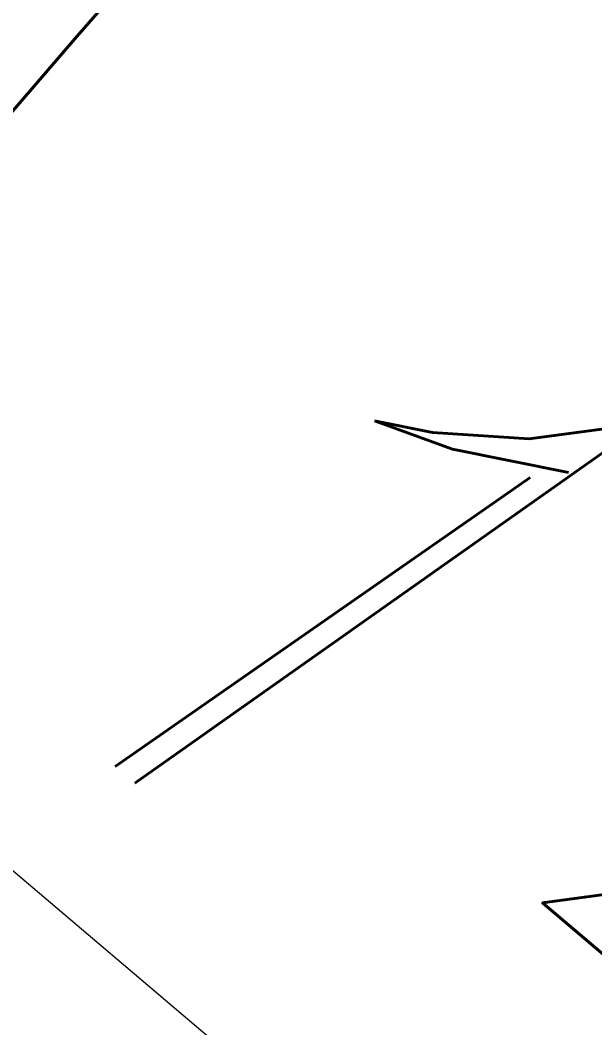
# Model space of a CAD drawing. Extents: x 2081963 to 2085386, y 738291 to 742228.
# Drawn here: x 2082620.5 to 2082625.26, y 741013.88 to 741022.23 of the extents above; entities that cross this region are included whole.
import ezdxf
from ezdxf.enums import TextEntityAlignment as Align

# ---------------------------------------------------------------- set-up
doc = ezdxf.new("R2010")
doc.units = 0
doc.header["$MEASUREMENT"] = 0
for name, color, linetype, lineweight in [('Prop Conc 2ft 6in Curb and Gutter', 1, 'Continuous', 30), ('Prop Dimension', 7, 'Continuous', 13), ('Prop EOT', 3, 'Continuous', 40), ('Prop Horizontal Alignment', 2, 'Continuous', 70), ('Prop Lane Lines', 9, 'Continuous', 13), ('Prop Terminator CELL', 7, 'Continuous', 0)]:
    doc.layers.add(name, color=color, linetype=linetype, lineweight=lineweight)
doc.layers.add('Prop Conc 4in Sidewalk', color=51, linetype='Continuous', lineweight=13, true_color=0xffff91)
doc.styles.add('Style-ITALICS', font='ITALICS.shx')

# ---------------------------------------------------------------- blocks, each defined once
blk = doc.blocks.new('*U86')
at = {"layer": 'Prop Dimension'}
blk.add_line((-7.295619, 1.996972), (3.965232, -6.321275), dxfattribs=at)
at = {"layer": 'Prop Dimension', "style": 'Style-ITALICS'}
blk.add_text("14'", height=5, rotation=323.547188, dxfattribs=at).set_placement((1.459038, 0.135906), align=Align.MIDDLE_CENTER)

msp = doc.modelspace()

# ---------------------------------------------------------------- linework, layer by layer
at = {"layer": 'Prop Conc 2ft 6in Curb and Gutter', "extrusion": (0, 0, -1)}
for radius, start in [(522.5, 40.107286), (522, 40.108809)]:
    msp.add_arc((-2083013.7926, 740681.3716), radius, start, 47.787571, dxfattribs=at)
at = {"layer": 'Prop Conc 4in Sidewalk', "color": 7, "linetype": 'Continuous', "extrusion": (0, 0, -1)}
for radius, start in [(531.5, 39.814429), (526.5, 39.826787)]:
    msp.add_arc((-2083013.7926, 740681.3716), radius, start, 47.787571, dxfattribs=at)
at = {"layer": 'Prop EOT', "extrusion": (0, 0, -1)}
for radius, start in [(520, 19.083887), (460, 26.744392)]:
    msp.add_arc((-2083013.7926, 740681.3716), radius, start, 47.787571, dxfattribs=at)
at = {"layer": 'Prop Horizontal Alignment', "extrusion": (0, 0, -1)}
msp.add_arc((-2083013.7926, 740681.3716), 490, 14.140329, 47.787571, dxfattribs=at)
at = {"layer": 'Prop Lane Lines', "extrusion": (0, 0, -1)}
for radius, start in [(520, 19.083887), (506, 23.639913), (494, 23.639913), (474, 33.968982), (460, 26.744392)]:
    msp.add_arc((-2083013.7926, 740681.3716), radius, start, 47.787571, dxfattribs=at)

# ---------------------------------------------------------------- block references
at = {"layer": 'Prop Terminator CELL', "color": 1, "linetype": 'Continuous', "lineweight": 0, "rotation": 356.134057}
msp.add_blockref('*U86', (2082624.4596, 741015.3478), dxfattribs=at)

doc.saveas('drawing.dxf')
